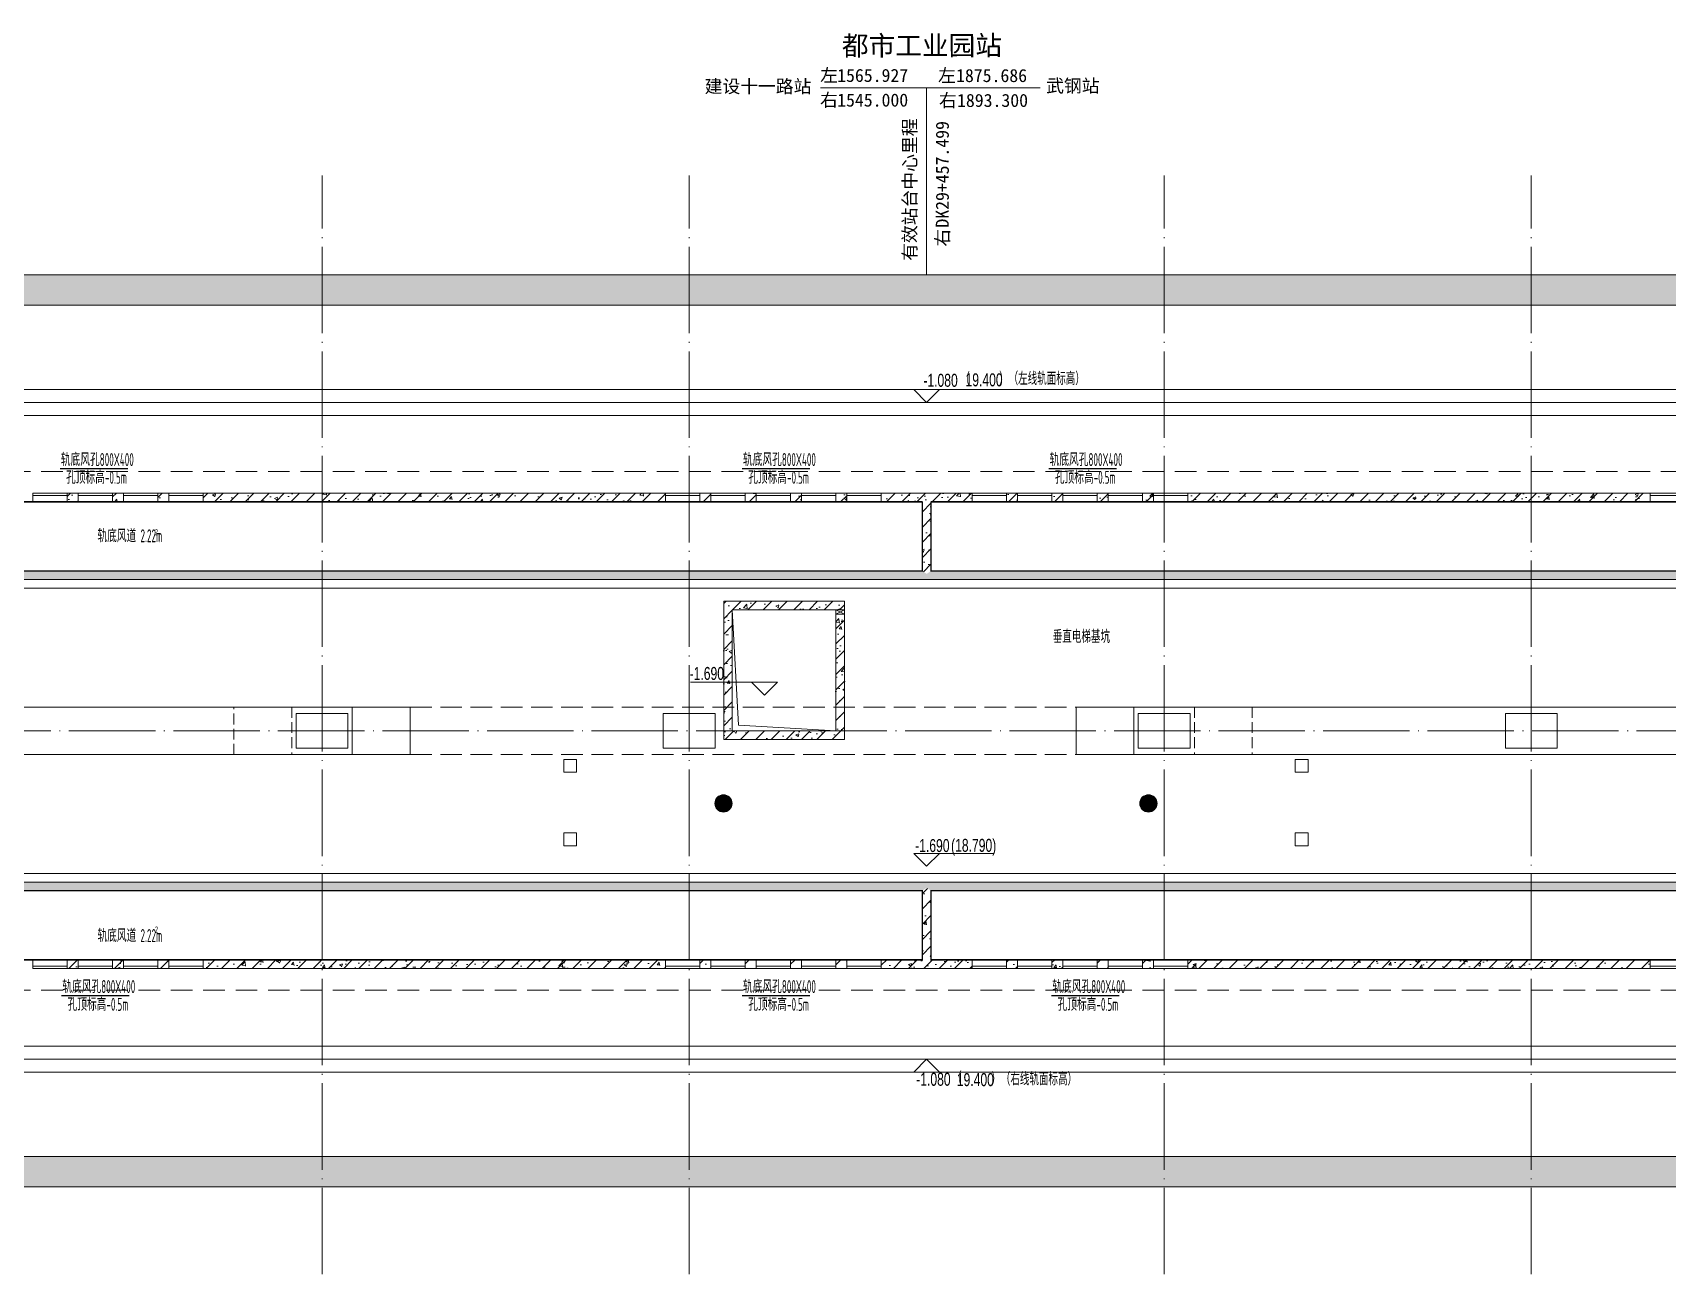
# Model space of a CAD drawing. Extents: x 4 to 13611208, y -605838 to 574722.
# Drawn here: x 13353197 to 13391047, y -145776 to -117041 of the extents above; entities that cross this region are included whole.
import ezdxf

# ---------------------------------------------------------------- set-up
doc = ezdxf.new("R2010")
doc.units = 0
doc.header["$LTSCALE"] = 1000
doc.header["$MEASUREMENT"] = 0
for name, pattern in [('_虚线L', [0.375, 0.25, -0.125]), ('DASH', [0.35, 0.25, -0.1]), ('DOTE', [2.42, 2, -0.2, 0.02, -0.2])]:
    doc.linetypes.add(name, pattern=pattern)
for name, color, linetype, lineweight in [('DIM_ELEV', 3, 'Continuous', 5), ('PUB_HATCH', 8, 'Continuous', 5), ('SDF-风管', 3, 'Continuous', 20), ('建筑底图', 8, 'Continuous', 13)]:
    doc.layers.add(name, color=color, linetype=linetype, lineweight=lineweight)
doc.layers.add('PUB_TEXT', color=8, linetype='Continuous')
doc.layers.add('SDF-标注', color=7, linetype='Continuous')
doc.styles.add('67', font='gbenor.shx', dxfattribs={"width": 0.7, "bigfont": 'hztxt.shx'})
doc.styles.add('C', font='HZTXT_E', dxfattribs={"width": 0.7, "bigfont": 'HZTXT'})
doc.styles.add('宋体', font='')
doc.styles.get('宋体').set_extended_font_data('SimSun')
pattern_1 = [(45, (-1624125.25, 421106.57), (-176.776695, 176.776695), []), (50, (-1624125.25, 421106.57), (717.26018, -62.75213), [75, -825]), (355, (-1624125.25, 421106.6), (-138.75133, 752.19213), [60, -660]), (100.4514, (-1624065.5, 421101.34), (578.50938, 689.43954), [63.7402, -701.1421]), (46.1842, (-1624125.25, 421306.6), (1067.24105, -165.519), [112.5, -1237.5]), (96.6356, (-1624036.3, 421292.8), (934.6627, 974.1179), [95.6103, -1051.713]), (351.1842, (-1624125.3, 421306.6), (934.66195, 974.1186), [90, -990]), (21, (-1624025.25, 421256.57), (596.90705, -402.6189), [75, -825]), (326, (-1624025.25, 421256.6), (243.31533, 725.15005), [60, -660]), (71.4514, (-1623975.5, 421223), (840.22263, 322.5305), [63.7402, -701.1421]), (37.5, (-1624125.25, 421106.57), (12.159855, 332.893854), [0, -652, 0, -670, 0, -662.5]), (7.5, (-1624125.25, 421106.57), (263.06954, 394.41171), [0, -382, 0, -637, 0, -252.5]), (327.5, (-1624348.25, 421106.57), (533.822436, -22.55487), [0, -250, 0, -780, 0, -1035]), (317.5, (-1624448.25, 421106.57), (583.18617, 100.10498), [0, -325, 0, -518, 0, -735])]

# ---------------------------------------------------------------- blocks, each defined once
blk = doc.blocks.new('_FZH')
blk.add_lwpolyline([(-0.5, -0.5), (0.5, -0.5), (0.5, 0.5), (-0.5, 0.5)], close=True)
blk = doc.blocks.new('_YZH')
blk.add_circle((0, 0), 0.5)
at = {"layer": 'PUB_HATCH', "const_width": 0.5}
blk.add_lwpolyline([(-0.25, 0, 1), (0.25, 0, 1)], format="xyb", close=True, dxfattribs=at)
blk = doc.blocks.new('$WINLIB2D$00000004')
at = {"color": 0}
for points in [[(-0.5, 0.5), (-0.5, -0.5)], [(-0.5, 0.5), (0.5, 0.5)], [(0.5, -0.5), (0.5, 0.5)], [(-0.5, 0.241), (0.5, 0.241)], [(-0.5, -0.5), (0.5, -0.5)]]:
    blk.add_lwpolyline(points, dxfattribs=at)
blk = doc.blocks.new('站台板下0322')
at = {"layer": '建筑底图'}
h = blk.add_hatch(dxfattribs=at)
h.set_pattern_fill('钢筋混凝土', color=256, scale=100, style=0, pattern_type=2)
h.set_pattern_definition(pattern_1)
h.paths.add_polyline_path([(-251400, -15300), (-252200, -15300), (-252200, -17050), (-252110, -18893.2), (-251310.9, -18855.4), (-251400, -17030.5)])
h.paths.add_polyline_path([(-252200, -5800), (-251400, -5800), (-251400, -4068.6), (-251323.8, -2433.2), (-252123, -2396), (-252200, -4050)])
h.paths.add_polyline_path([(-56500, 0), (-56500, -700), (-24751.1, -700), (-24751.1, 0)])
h.paths.add_polyline_path([(-56500, -20400), (-56500, -21100), (-24751.1, -21100), (-24751.1, -20400)])
h.paths.add_polyline_path([(85700, -21300), (85700, -20600), (65000, -20600), (65000, -20400), (-24751.1, -20400), (-24751.1, -21100), (64300, -21100), (64300, -21300)])
h.paths.add_polyline_path([(85700, -500), (85700, 200), (47900, 200), (47900, 0), (-24751.1, 0), (-24751.1, -700), (48600, -700), (48600, -500)])
h.paths.add_polyline_path([(-167000, 2200), (-167000, 1500), (-167000, 1500), (-167000, -50), (-99500, -50), (-99500, 650), (-166300, 650), (-166300, 2200)])
h = blk.add_hatch(dxfattribs=at)
h.set_pattern_fill('钢筋混凝土', color=256, scale=100, style=0, pattern_type=2)
h.set_pattern_definition(pattern_1)
h.paths.add_polyline_path([(-19900, -5250), (-19650, -5250), (-19650, -5050), (-19900, -5050)])
h = blk.add_hatch(dxfattribs=at)
h.set_pattern_fill('钢筋混凝土', color=256, scale=100, style=0, pattern_type=2)
h.set_pattern_definition(pattern_1)
h.paths.add_polyline_path([(-18850, -5250), (-18600, -5250), (-18600, -5050), (-18850, -5050)])
h = blk.add_hatch(dxfattribs=at)
h.set_pattern_fill('钢筋混凝土', color=256, scale=100, style=0, pattern_type=2)
h.set_pattern_definition(pattern_1)
h.paths.add_polyline_path([(-17800, -5250), (-17550, -5250), (-17550, -5050), (-17800, -5050)])
h = blk.add_hatch(dxfattribs=at)
h.set_pattern_fill('钢筋混凝土', color=256, scale=100, style=0, pattern_type=2)
h.set_pattern_definition(pattern_1)
h.paths.add_polyline_path([(-16750, -5250), (-6050, -5250), (-6050, -5050), (-16750, -5050)])
h = blk.add_hatch(dxfattribs=at)
h.set_pattern_fill('钢筋混凝土', color=256, scale=100, style=0, pattern_type=2)
h.set_pattern_definition(pattern_1)
h.paths.add_polyline_path([(-5250, -5250), (-5000, -5250), (-5000, -5050), (-5250, -5050)])
h = blk.add_hatch(dxfattribs=at)
h.set_pattern_fill('钢筋混凝土', color=256, scale=100, style=0, pattern_type=2)
h.set_pattern_definition(pattern_1)
h.paths.add_polyline_path([(-4200, -5250), (-3950, -5250), (-3950, -5050), (-4200, -5050)])
h = blk.add_hatch(dxfattribs=at)
h.set_pattern_fill('钢筋混凝土', color=256, scale=100, style=0, pattern_type=2)
h.set_pattern_definition(pattern_1)
h.paths.add_polyline_path([(-3150, -5250), (-2900, -5250), (-2900, -5050), (-3150, -5050)])
h = blk.add_hatch(dxfattribs=at)
h.set_pattern_fill('钢筋混凝土', color=256, scale=100, style=0, pattern_type=2)
h.set_pattern_definition(pattern_1)
h.paths.add_polyline_path([(-2100, -5250), (-1850, -5250), (-1850, -5050), (-2100, -5050)])
h = blk.add_hatch(dxfattribs=at)
h.set_pattern_fill('钢筋混凝土', color=256, scale=100, style=0, pattern_type=2)
h.set_pattern_definition(pattern_1)
h.paths.add_polyline_path([(0, -5050), (-1050, -5050), (-1050, -5250), (-100, -5250), (0, -5183.3)])
h = blk.add_hatch(dxfattribs=at)
h.set_pattern_fill('钢筋混凝土', color=256, scale=100, style=0, pattern_type=2)
h.set_pattern_definition(pattern_1)
h.paths.add_polyline_path([(0, -6916.7), (100, -6850), (100, -5250), (0, -5183.3), (-100, -5250), (-100, -6850)])
h = blk.add_hatch(dxfattribs=at)
h.set_pattern_fill('钢筋混凝土', color=256, scale=100, style=0, pattern_type=2)
h.set_pattern_definition(pattern_1)
h.paths.add_polyline_path([(100, -5250), (1050, -5250), (1050, -5050), (0, -5050), (0, -5183.3)])
h = blk.add_hatch(dxfattribs=at)
h.set_pattern_fill('钢筋混凝土', color=256, scale=100, style=0, pattern_type=2)
h.set_pattern_definition(pattern_1)
h.paths.add_polyline_path([(1850, -5250), (2100, -5250), (2100, -5050), (1850, -5050)])
h = blk.add_hatch(dxfattribs=at)
h.set_pattern_fill('钢筋混凝土', color=256, scale=100, style=0, pattern_type=2)
h.set_pattern_definition(pattern_1)
h.paths.add_polyline_path([(2900, -5250), (3150, -5250), (3150, -5050), (2900, -5050)])
h = blk.add_hatch(dxfattribs=at)
h.set_pattern_fill('钢筋混凝土', color=256, scale=100, style=0, pattern_type=2)
h.set_pattern_definition(pattern_1)
h.paths.add_polyline_path([(3950, -5250), (4200, -5250), (4200, -5050), (3950, -5050)])
h = blk.add_hatch(dxfattribs=at)
h.set_pattern_fill('钢筋混凝土', color=256, scale=100, style=0, pattern_type=2)
h.set_pattern_definition(pattern_1)
h.paths.add_polyline_path([(5000, -5250), (5250, -5250), (5250, -5050), (5000, -5050)])
h = blk.add_hatch(dxfattribs=at)
h.set_pattern_fill('钢筋混凝土', color=256, scale=100, style=0, pattern_type=2)
h.set_pattern_definition(pattern_1)
h.paths.add_polyline_path([(6050, -5250), (16750, -5250), (16750, -5050), (6050, -5050)])
h = blk.add_hatch(dxfattribs=at)
h.set_pattern_fill('钢筋混凝土', color=256, scale=100, style=0, pattern_type=2)
h.set_pattern_definition(pattern_1)
h.paths.add_polyline_path([(0, -6916.7), (-100, -6850), (-28891, -6850), (-28973.9, -7050), (0, -7050)])
h = blk.add_hatch(dxfattribs=at)
h.set_pattern_fill('钢筋混凝土', color=256, scale=100, style=0, pattern_type=2)
h.set_pattern_definition(pattern_1)
h.paths.add_polyline_path([(29095.9, -7050), (29013.1, -6850), (100, -6850), (0, -6916.7), (0, -7050)])
h = blk.add_hatch(dxfattribs=at)
h.set_pattern_fill('钢筋混凝土', color=256, scale=100, style=0, pattern_type=2)
h.set_pattern_definition(pattern_1)
h.paths.add_polyline_path([(-4700, -10750), (-4500, -10550), (-4500, -7750), (-4700, -7550)])
h = blk.add_hatch(dxfattribs=at)
h.set_pattern_fill('钢筋混凝土', color=256, scale=100, style=0, pattern_type=2)
h.set_pattern_definition(pattern_1)
h.paths.add_polyline_path([(-2100, -7750), (-1900, -7550), (-4700, -7550), (-4500, -7750)])
h = blk.add_hatch(dxfattribs=at)
h.set_pattern_fill('钢筋混凝土', color=256, scale=100, style=0, pattern_type=2)
h.set_pattern_definition(pattern_1)
h.paths.add_polyline_path([(-1900, -7750), (-1900, -7550), (-2100, -7750)])
h = blk.add_hatch(dxfattribs=at)
h.set_pattern_fill('钢筋混凝土', color=256, scale=100, style=0, pattern_type=2)
h.set_pattern_definition(pattern_1)
h.paths.add_polyline_path([(-2100, -10550), (-1900, -10750), (-1900, -7850), (-2100, -7850)])
h = blk.add_hatch(dxfattribs=at)
h.set_pattern_fill('钢筋混凝土', color=256, scale=100, style=0, pattern_type=2)
h.set_pattern_definition(pattern_1)
h.paths.add_polyline_path([(-4500, -10550), (-4700, -10750), (-1900, -10750), (-2100, -10550)])
h = blk.add_hatch(dxfattribs=at)
h.set_pattern_fill('钢筋混凝土', color=256, scale=100, style=0, pattern_type=2)
h.set_pattern_definition(pattern_1)
h.paths.add_polyline_path([(0, -14183.3), (0, -14050), (-28973.9, -14050), (-28891, -14250), (-100, -14250)])
h = blk.add_hatch(dxfattribs=at)
h.set_pattern_fill('钢筋混凝土', color=256, scale=100, style=0, pattern_type=2)
h.set_pattern_definition(pattern_1)
h.paths.add_polyline_path([(0, -15916.7), (100, -15850), (100, -14250), (0, -14183.3), (-100, -14250), (-100, -15850)])
h = blk.add_hatch(dxfattribs=at)
h.set_pattern_fill('钢筋混凝土', color=256, scale=100, style=0, pattern_type=2)
h.set_pattern_definition(pattern_1)
h.paths.add_polyline_path([(78400, -14250), (78200, -14050), (0, -14050), (0, -14183.3), (100, -14250)])
h = blk.add_hatch(dxfattribs=at)
h.set_pattern_fill('钢筋混凝土', color=256, scale=100, style=0, pattern_type=2)
h.set_pattern_definition(pattern_1)
h.paths.add_polyline_path([(-19650, -15850), (-19900, -15850), (-19900, -16050), (-19650, -16050)])
h = blk.add_hatch(dxfattribs=at)
h.set_pattern_fill('钢筋混凝土', color=256, scale=100, style=0, pattern_type=2)
h.set_pattern_definition(pattern_1)
h.paths.add_polyline_path([(-18600, -15850), (-18850, -15850), (-18850, -16050), (-18600, -16050)])
h = blk.add_hatch(dxfattribs=at)
h.set_pattern_fill('钢筋混凝土', color=256, scale=100, style=0, pattern_type=2)
h.set_pattern_definition(pattern_1)
h.paths.add_polyline_path([(-17550, -15850), (-17800, -15850), (-17800, -16050), (-17550, -16050)])
h = blk.add_hatch(dxfattribs=at)
h.set_pattern_fill('钢筋混凝土', color=256, scale=100, style=0, pattern_type=2)
h.set_pattern_definition(pattern_1)
h.paths.add_polyline_path([(-6050, -15850), (-16750, -15850), (-16750, -16050), (-6050, -16050)])
h = blk.add_hatch(dxfattribs=at)
h.set_pattern_fill('钢筋混凝土', color=256, scale=100, style=0, pattern_type=2)
h.set_pattern_definition(pattern_1)
h.paths.add_polyline_path([(-5000, -15850), (-5250, -15850), (-5250, -16050), (-5000, -16050)])
h = blk.add_hatch(dxfattribs=at)
h.set_pattern_fill('钢筋混凝土', color=256, scale=100, style=0, pattern_type=2)
h.set_pattern_definition(pattern_1)
h.paths.add_polyline_path([(-3950, -15850), (-4200, -15850), (-4200, -16050), (-3950, -16050)])
h = blk.add_hatch(dxfattribs=at)
h.set_pattern_fill('钢筋混凝土', color=256, scale=100, style=0, pattern_type=2)
h.set_pattern_definition(pattern_1)
h.paths.add_polyline_path([(-2900, -15850), (-3150, -15850), (-3150, -16050), (-2900, -16050)])
h = blk.add_hatch(dxfattribs=at)
h.set_pattern_fill('钢筋混凝土', color=256, scale=100, style=0, pattern_type=2)
h.set_pattern_definition(pattern_1)
h.paths.add_polyline_path([(-1850, -15850), (-2100, -15850), (-2100, -16050), (-1850, -16050)])
h = blk.add_hatch(dxfattribs=at)
h.set_pattern_fill('钢筋混凝土', color=256, scale=100, style=0, pattern_type=2)
h.set_pattern_definition(pattern_1)
h.paths.add_polyline_path([(-100, -15850), (-1050, -15850), (-1050, -16050), (0, -16050), (0, -15916.7)])
h = blk.add_hatch(dxfattribs=at)
h.set_pattern_fill('钢筋混凝土', color=256, scale=100, style=0, pattern_type=2)
h.set_pattern_definition(pattern_1)
h.paths.add_polyline_path([(0, -16050), (1050, -16050), (1050, -15850), (100, -15850), (0, -15916.7)])
h = blk.add_hatch(dxfattribs=at)
h.set_pattern_fill('钢筋混凝土', color=256, scale=100, style=0, pattern_type=2)
h.set_pattern_definition(pattern_1)
h.paths.add_polyline_path([(2100, -15850), (1850, -15850), (1850, -16050), (2100, -16050)])
h = blk.add_hatch(dxfattribs=at)
h.set_pattern_fill('钢筋混凝土', color=256, scale=100, style=0, pattern_type=2)
h.set_pattern_definition(pattern_1)
h.paths.add_polyline_path([(3150, -15850), (2900, -15850), (2900, -16050), (3150, -16050)])
h = blk.add_hatch(dxfattribs=at)
h.set_pattern_fill('钢筋混凝土', color=256, scale=100, style=0, pattern_type=2)
h.set_pattern_definition(pattern_1)
h.paths.add_polyline_path([(4200, -15850), (3950, -15850), (3950, -16050), (4200, -16050)])
h = blk.add_hatch(dxfattribs=at)
h.set_pattern_fill('钢筋混凝土', color=256, scale=100, style=0, pattern_type=2)
h.set_pattern_definition(pattern_1)
h.paths.add_polyline_path([(5250, -15850), (5000, -15850), (5000, -16050), (5250, -16050)])
h = blk.add_hatch(dxfattribs=at)
h.set_pattern_fill('钢筋混凝土', color=256, scale=100, style=0, pattern_type=2)
h.set_pattern_definition(pattern_1)
h.paths.add_polyline_path([(16750, -15850), (6050, -15850), (6050, -16050), (16750, -16050)])
at = {"layer": 'DIM_ELEV', "color": 8}
for p, q in [((0, -2950), (-300, -2650)), ((-300, -2650), (3447, -2650)), ((0, -2950), (300, -2650)), ((-3457.1, -9423.2), (-5469.2, -9423.2)), ((-3757.1, -9723.2), (-4057.1, -9423.2)), ((-3757.1, -9723.2), (-3457.1, -9423.2)), ((0, -13685.8), (-300, -13385.8)), ((-300, -13385.8), (1553.9, -13385.8)), ((0, -13685.8), (300, -13385.8)), ((0, -18150), (-300, -18450)), ((0, -18150), (300, -18450)), ((-300, -18450), (3272.5, -18450))]:
    blk.add_line(p, q, dxfattribs=at)
at = {"layer": '建筑底图', "ltscale": 2}
blk.add_line((2626.5, 4328.5), (-2455.1, 4328.5), dxfattribs=at)
at = {"layer": '建筑底图'}
for p, q in [((0, 4328.5), (0, 0)), ((-62300, 0), (47900, 0)), ((-63000, -700), (48600, -700)), ((-19650, -5050), (-19900, -5050)), ((-19900, -5050), (-19900, -5250)), ((-19900, -5250), (-19650, -5250)), ((-19650, -5250), (-19650, -5050)), ((-18600, -5050), (-18850, -5050)), ((-18850, -5050), (-18850, -5250)), ((-18850, -5250), (-18600, -5250)), ((-18600, -5250), (-18600, -5050)), ((-17550, -5050), (-17800, -5050)), ((-17800, -5050), (-17800, -5250)), ((-17800, -5250), (-17550, -5250)), ((-17550, -5250), (-17550, -5050)), ((-6050, -5050), (-16750, -5050)), ((-16750, -5050), (-16750, -5250)), ((-16750, -5250), (-6050, -5250)), ((-6050, -5250), (-6050, -5050)), ((-5000, -5050), (-5250, -5050)), ((-5250, -5050), (-5250, -5250)), ((-5250, -5250), (-5000, -5250)), ((-5000, -5250), (-5000, -5050)), ((-3950, -5050), (-4200, -5050)), ((-4200, -5050), (-4200, -5250)), ((-4200, -5250), (-3950, -5250)), ((-3950, -5250), (-3950, -5050)), ((-2900, -5050), (-3150, -5050)), ((-3150, -5050), (-3150, -5250)), ((-3150, -5250), (-2900, -5250)), ((-2900, -5250), (-2900, -5050)), ((-1850, -5050), (-2100, -5050)), ((-2100, -5050), (-2100, -5250)), ((-2100, -5250), (-1850, -5250)), ((-1850, -5250), (-1850, -5050)), ((0, -5050), (-1050, -5050)), ((-1050, -5050), (-1050, -5250)), ((-1050, -5250), (-100, -5250)), ((-100, -6850), (-100, -5250)), ((1050, -5050), (0, -5050)), ((100, -5250), (1050, -5250)), ((100, -6850), (100, -5250)), ((1050, -5250), (1050, -5050)), ((2100, -5050), (1850, -5050)), ((1850, -5050), (1850, -5250)), ((1850, -5250), (2100, -5250)), ((2100, -5250), (2100, -5050)), ((3150, -5050), (2900, -5050)), ((2900, -5050), (2900, -5250)), ((2900, -5250), (3150, -5250)), ((3150, -5250), (3150, -5050)), ((4200, -5050), (3950, -5050)), ((3950, -5050), (3950, -5250)), ((3950, -5250), (4200, -5250)), ((4200, -5250), (4200, -5050)), ((5250, -5050), (5000, -5050)), ((5000, -5050), (5000, -5250)), ((5000, -5250), (5250, -5250)), ((5250, -5250), (5250, -5050)), ((16750, -5050), (6050, -5050)), ((6050, -5050), (6050, -5250)), ((6050, -5250), (16750, -5250)), ((16750, -5250), (16750, -5050)), ((0, -7050), (-28973.9, -7050)), ((-100, -6850), (-28891, -6850)), ((29095.9, -7050), (0, -7050)), ((29013.1, -6850), (100, -6850)), ((-4700, -10750), (-4700, -7550)), ((-1900, -7550), (-4700, -7550)), ((-1900, -7750), (-1900, -7550)), ((-4500, -10550), (-4500, -7750)), ((-2100, -7750), (-4500, -7750)), ((-2100, -7750), (-2100, -7750)), ((-2100, -7750), (-1900, -7750)), ((-2100, -10550), (-2100, -7850)), ((-2100, -7850), (-1900, -7850)), ((-1900, -10750), (-1900, -7850)), ((-65000, -10000), (-11960, -10000)), ((-13300, -10000), (-13300, -11100)), ((-11960, -11100), (-11960, -10000)), ((3460, -10000), (65000, -10000)), ((3460, -10000), (3460, -11100)), ((4800, -10000), (4800, -11100)), ((-4500, -10550), (-2100, -10550)), ((-4700, -10750), (-1900, -10750)), ((-65000, -11100), (-11960, -11100)), ((3460, -11100), (65000, -11100)), ((0, -14050), (-28973.9, -14050)), ((-100, -14250), (-28891, -14250)), ((-100, -15850), (-100, -14250)), ((78200, -14050), (0, -14050)), ((100, -15850), (100, -14250)), ((78400, -14250), (100, -14250)), ((-19650, -15850), (-19900, -15850)), ((-19900, -15850), (-19900, -16050)), ((-19650, -16050), (-19650, -15850)), ((-18600, -15850), (-18850, -15850)), ((-18850, -15850), (-18850, -16050)), ((-18600, -16050), (-18600, -15850)), ((-17550, -15850), (-17800, -15850)), ((-17800, -15850), (-17800, -16050)), ((-17550, -16050), (-17550, -15850)), ((-6050, -15850), (-16750, -15850)), ((-16750, -15850), (-16750, -16050)), ((-6050, -16050), (-6050, -15850)), ((-5000, -15850), (-5250, -15850)), ((-5250, -15850), (-5250, -16050)), ((-5000, -16050), (-5000, -15850)), ((-3950, -15850), (-4200, -15850)), ((-4200, -15850), (-4200, -16050)), ((-3950, -16050), (-3950, -15850)), ((-2900, -15850), (-3150, -15850)), ((-3150, -15850), (-3150, -16050)), ((-2900, -16050), (-2900, -15850)), ((-1850, -15850), (-2100, -15850)), ((-2100, -15850), (-2100, -16050)), ((-1850, -16050), (-1850, -15850)), ((-100, -15850), (-1050, -15850)), ((-1050, -15850), (-1050, -16050)), ((1050, -15850), (100, -15850)), ((1050, -16050), (1050, -15850)), ((2100, -15850), (1850, -15850)), ((1850, -15850), (1850, -16050)), ((2100, -16050), (2100, -15850)), ((3150, -15850), (2900, -15850)), ((2900, -15850), (2900, -16050)), ((3150, -16050), (3150, -15850)), ((4200, -15850), (3950, -15850)), ((3950, -15850), (3950, -16050)), ((4200, -16050), (4200, -15850)), ((5250, -15850), (5000, -15850)), ((5000, -15850), (5000, -16050)), ((5250, -16050), (5250, -15850)), ((16750, -15850), (6050, -15850)), ((6050, -15850), (6050, -16050)), ((16750, -16050), (16750, -15850)), ((-19900, -16050), (-19650, -16050)), ((-18850, -16050), (-18600, -16050)), ((-17800, -16050), (-17550, -16050)), ((-16750, -16050), (-6050, -16050)), ((-5250, -16050), (-5000, -16050)), ((-4200, -16050), (-3950, -16050)), ((-3150, -16050), (-2900, -16050)), ((-2100, -16050), (-1850, -16050)), ((-1050, -16050), (0, -16050)), ((0, -16050), (1050, -16050)), ((1850, -16050), (2100, -16050)), ((2900, -16050), (3150, -16050)), ((3950, -16050), (4200, -16050)), ((5000, -16050), (5250, -16050)), ((6050, -16050), (16750, -16050)), ((-63000, -20400), (65000, -20400)), ((-62300, -21100), (64300, -21100))]:
    blk.add_line(p, q, dxfattribs=at)
at = {"layer": '建筑底图', "linetype": 'DOTE'}
for p, q in [((-14000, -23127.7), (-14000, 2300)), ((-5500, -23127.7), (-5500, 2300)), ((5500, -23127.7), (5500, 2300)), ((14000, -23127.7), (14000, 2300)), ((-254600, -20400), (102362.6, -20400))]:
    blk.add_line(p, q, dxfattribs=at)
at = {"layer": '建筑底图', "color": 8, "linetype": 'DOTE'}
for p, q in [((-254600, -700), (102362.6, -700)), ((-254600, -10550), (102362.6, -10550))]:
    blk.add_line(p, q, dxfattribs=at)
at = {"layer": '建筑底图', "ltscale": 0.5}
for p, q in [((-75699.9, -2650), (60377.1, -2650)), ((-75699.9, -3250), (60377.1, -3250))]:
    blk.add_line(p, q, dxfattribs=at)
at = {"layer": '建筑底图', "linetype": '_虚线L', "ltscale": 2}
for p, q in [((-70000, -4550), (70000, -4550)), ((70000, -16550), (-70000, -16550))]:
    blk.add_line(p, q, dxfattribs=at)
at = {"layer": '建筑底图', "ltscale": 700}
for p, q in [((77999.8, -7250), (-29056.7, -7250)), ((78000, -13850), (-29056.7, -13850))]:
    blk.add_line(p, q, dxfattribs=at)
at = {"layer": '建筑底图', "linetype": 'DASH'}
for p, q in [((-16040, -11100), (-16040, -10000)), ((-14700, -10000), (-14700, -11100)), ((6200, -10000), (6200, -11100)), ((7540, -10000), (7540, -11100))]:
    blk.add_line(p, q, dxfattribs=at)
at = {"layer": '建筑底图', "linetype": 'DASH', "ltscale": 2}
for p, q in [((-11960, -10000), (3460, -10000)), ((-11960, -11100), (3460, -11100))]:
    blk.add_line(p, q, dxfattribs=at)
at = {"layer": '建筑底图', "color": 8, "ltscale": 0.5}
for p, q in [((-75700, -17850), (94606.7, -17850)), ((-75700, -18450), (94606.7, -18450))]:
    blk.add_line(p, q, dxfattribs=at)
at = {"layer": '建筑底图', "color": 8, "ltscale": 0.1}
for points in [[(-137207.3, -2939.8), (-136207.3, -2942), (-135207.3, -2943.8), (-134207.3, -2945.4), (-133207.3, -2946.6), (-132207.3, -2947.6), (-131207.3, -2948.4), (-130207.3, -2949), (-129207.3, -2949.4), (-128207.3, -2949.7), (-127207.3, -2949.9), (-126207.3, -2950), (-125207.3, -2950), (-124207.3, -2950), (60376.9, -2950)], [(-136853.9, -18162.7), (-135853.9, -18160.2), (-134853.9, -18158), (-133853.9, -18156.2), (-132853.9, -18154.6), (-131853.9, -18153.4), (-130853.9, -18152.4), (-129853.9, -18151.6), (-128853.9, -18151), (-127853.9, -18150.6), (-126853.9, -18150.3), (-125853.9, -18150.1), (-124853.9, -18150), (-123853.9, -18150), (-122853.9, -18150), (94606.6, -18150)]]:
    blk.add_lwpolyline(points, dxfattribs=at)
at = {"layer": '建筑底图', "ltscale": 0.7}
for points in [[(-2100, -10550), (-4500, -10550), (-4500, -7750), (-2100, -7750)], [(-2100, -10550), (-4354.1, -10420.2), (-4500, -7750), (-4500, -10550)]]:
    blk.add_lwpolyline(points, close=True, dxfattribs=at)
at = {"layer": '建筑底图'}
blk.add_lwpolyline([(-2100, -7850), (-1900, -7850), (-1900, -7750), (-2100, -7750)], close=True, dxfattribs=at)
for points in [[(-2100, -7850), (-1900, -7750)], [(-2100, -7750), (-1900, -7850)]]:
    blk.add_lwpolyline(points, dxfattribs=at)
at = {"layer": '建筑底图', "yscale": 200}
for p, xscale, zscale in [((-20300, -5150), 800, 800), ((-19250, -5150), 800, 800), ((-18200, -5150), 800, 800), ((-17150, -5150), 800, 800), ((-5650, -5150), 800, 800), ((-4600, -5150), 800, 800), ((-3550, -5150), 800, 800), ((-2500, -5150), 800, 800), ((-1450, -5150), 800, 800), ((1450, -5150), -800, -800), ((2500, -5150), -800, -800), ((3550, -5150), -800, -800), ((4600, -5150), -800, -800), ((5650, -5150), -800, -800), ((17150, -5150), -800, -800)]:
    blk.add_blockref('$WINLIB2D$00000004', p, dxfattribs=dict(at, xscale=xscale, zscale=zscale))
at = {"layer": '建筑底图'}
for name, p, xscale, yscale, zscale, rotation in [('_FZH', (-14000, -10550), 800, 1200, 1200, 270), ('_FZH', (-5500, -10550), 800, 1200, 1200, 270), ('_FZH', (5500, -10550), 800, 1200, 1200, 270), ('_FZH', (14000, -10550), 800, 1200, 1200, 270), ('$WINLIB2D$00000004', (-20300, -15950), -799.9999999999999, 200, -799.9999999999999, 180.0000006711581), ('$WINLIB2D$00000004', (-19250, -15950), -799.9999999999999, 200, -799.9999999999999, 180.0000006711581), ('$WINLIB2D$00000004', (-18200, -15950), -799.9999999999999, 200, -799.9999999999999, 180.0000006711581), ('$WINLIB2D$00000004', (-17150, -15950), -799.9999999999999, 200, -799.9999999999999, 180.0000006711581), ('$WINLIB2D$00000004', (-5650, -15950), -799.9999999999999, 200, -799.9999999999999, 180.0000006711581), ('$WINLIB2D$00000004', (-4600, -15950), -799.9999999999999, 200, -799.9999999999999, 180.0000006711581), ('$WINLIB2D$00000004', (-3550, -15950), -799.9999999999999, 200, -799.9999999999999, 180.0000006711581), ('$WINLIB2D$00000004', (-2500, -15950), -799.9999999999999, 200, -799.9999999999999, 180.0000006711581), ('$WINLIB2D$00000004', (-1450, -15950), -799.9999999999999, 200, -799.9999999999999, 180.0000006711581), ('$WINLIB2D$00000004', (1450, -15950), 799.9999999999999, 200, 799.9999999999999, 180.0000006711581), ('$WINLIB2D$00000004', (2500, -15950), 799.9999999999999, 200, 799.9999999999999, 180.0000006711581), ('$WINLIB2D$00000004', (3550, -15950), 799.9999999999999, 200, 799.9999999999999, 180.0000006711581), ('$WINLIB2D$00000004', (4600, -15950), 799.9999999999999, 200, 799.9999999999999, 180.0000006711581), ('$WINLIB2D$00000004', (5650, -15950), 799.9999999999999, 200, 799.9999999999999, 180.0000006711581), ('$WINLIB2D$00000004', (17150, -15950), 799.9999999999999, 200, 799.9999999999999, 180.0000006711581)]:
    blk.add_blockref(name, p, dxfattribs=dict(at, xscale=xscale, yscale=yscale, zscale=zscale, rotation=rotation))
at = {"layer": '建筑底图', "ltscale": 0.2, "xscale": 300, "yscale": 300, "zscale": 300}
for p, rotation in [((-8255, -11360), 180), ((8685, -11360), 270), ((-8255, -13060), 90)]:
    blk.add_blockref('_FZH', p, dxfattribs=dict(at, rotation=rotation))
at = {"layer": '建筑底图', "ltscale": 0.2}
for name, p, xscale, yscale, zscale in [('_YZH', (-4705, -12230.2), 400, 400, 400), ('_YZH', (5135, -12230), 400, 400, 400), ('_FZH', (8685, -13060), 300, 300, 300)]:
    blk.add_blockref(name, p, dxfattribs=dict(at, xscale=xscale, yscale=yscale, zscale=zscale))
at = {"layer": 'PUB_TEXT', "color": 8, "style": 'C', "width": 0.7}
for s, p in [('（', (779.2, -2559.2)), ('）（左线轨面标高）', (1677.9, -2546.2)), ('-1.080', (-76.4, -2587)), ('19.400', (900.5, -2576.7)), ('垂直电梯基坑', (2922, -8517.7)), ('-1.690', (-5488.4, -9371.7)), ('-1.690', (-266.5, -13354.8)), ('(18.790)', (565.5, -13350.1)), ('-1.080', (-241.9, -18764)), ('19.400', (698.4, -18772.7)), ('（', (591.6, -18741.7)), ('）（右线轨面标高）', (1497.3, -18756.7))]:
    blk.add_text(s, height=300, dxfattribs=at).set_placement(p)
at = {"layer": '建筑底图', "style": '宋体'}
for s, height, rotation, p in [('都市工业园站', 453.16, 0.14323, (-1963.1, 5079)), ('有效站台中心里程', 302.11, 90, (-242, 326.7)), ('DK29+457.499', 302.11, 90, (513.2, 1096.7)), ('右', 302.1, 90, (513.2, 657.8))]:
    blk.add_text(s, height=height, rotation=rotation, dxfattribs=at).set_placement(p)
for s, height, p in [('建设十一路站', 302.11, (-5140.5, 4215.9)), ('左', 302.1, (-2467.4, 4471.4)), ('1565.927', 302.11, (-2072.1, 4468.9)), ('左', 302.1, (262.6, 4468)), ('1875.686', 302.11, (680.8, 4465.5)), ('武钢站', 302.11, (2767.3, 4227.7)), ('右', 302.1, (-2467.4, 3900.5)), ('1545.000', 302.11, (-2072.1, 3898)), ('右', 302.1, (285.1, 3892.4)), ('1893.300', 302.11, (703.3, 3890))]:
    blk.add_text(s, height=height, dxfattribs=at).set_placement(p)

msp = doc.modelspace()

# ---------------------------------------------------------------- linework, layer by layer
at = {"layer": 'SDF-标注'}
for p, q in [((13353832, -127130.1), (13355397.7, -127130.1)), ((13369626.4, -127130.1), (13371192.2, -127130.1)), ((13376726.4, -127130.1), (13378292.2, -127130.1)), ((13353866.2, -139327.1), (13355432, -139327.1)), ((13369626.4, -139327.1), (13371192.2, -139327.1)), ((13376789.7, -139327.1), (13378355.5, -139327.1))]:
    msp.add_line(p, q, dxfattribs=at)
at = {"layer": 'SDF-风管'}
msp.add_line((13372847.4, -127898.2), (13372047.4, -127898.2), dxfattribs=at)
at = {"layer": 'SDF-风管', "const_width": 35}
for points in [[(13283833.2, -128581.5), (13291897.4, -128398.2), (13304438.8, -128398.2), (13304938.8, -127898.2), (13373797.4, -127898.2)], [(13373797.4, -127898.2), (13373797.4, -129498.2), (13345006.3, -129498.2), (13344706.3, -129198.2), (13334423.5, -129198.2), (13334123.5, -129498.2), (13305601.5, -129498.2), (13305101.5, -129998.2), (13291897.4, -129998.2)], [(13373997.4, -127898.2), (13373997.4, -129498.2), (13402910.4, -129498.2), (13403210.4, -129198.2), (13413493.3, -129198.2), (13413793.3, -129498.2), (13442193.2, -129498.2)], [(13442855.9, -127898.2), (13373997.4, -127898.2)], [(13373997.4, -136898.2), (13373997.4, -138498.2), (13454297.4, -138498.2), (13454297.4, -135448.2), (13452297.4, -135448.2), (13452297.4, -136898.2), (13373997.4, -136898.2)], [(13373797.4, -136898.2), (13373797.4, -138498.2), (13304480.2, -138498.2), (13304130.2, -138148.2), (13286730.2, -138148.2), (13285530.2, -136948.2), (13271297.4, -136948.2), (13271297.4, -135648.2), (13286210.1, -135648.2), (13287460.1, -136898.2), (13334123.5, -136898.2), (13334423.5, -137198.2), (13344706.3, -137198.2), (13345006.3, -136898.2), (13373797.4, -136898.2)]]:
    msp.add_lwpolyline(points, dxfattribs=at)
at = {"layer": 'SDF-风管'}
for points in [[(13353997.4, -127898.2), (13353997.4, -127698.2), (13353197.4, -127698.2), (13353197.4, -127898.2)], [(13355047.4, -127898.2), (13355047.4, -127698.2), (13354247.4, -127698.2), (13354247.4, -127898.2)], [(13356097.4, -127898.2), (13356097.4, -127698.2), (13355297.4, -127698.2), (13355297.4, -127898.2)], [(13357147.4, -127898.2), (13357147.4, -127698.2), (13356347.4, -127698.2), (13356347.4, -127898.2)], [(13368647.4, -127898.2), (13368647.4, -127698.2), (13367847.4, -127698.2), (13367847.4, -127898.2)], [(13369697.4, -127898.2), (13369697.4, -127698.2), (13368897.4, -127698.2), (13368897.4, -127898.2)], [(13370747.4, -127898.2), (13370747.4, -127698.2), (13369947.4, -127698.2), (13369947.4, -127898.2)], [(13371797.4, -127898.2), (13371797.4, -127698.2), (13370997.4, -127698.2), (13370997.4, -127898.2)], [(13372847.4, -127898.2), (13372847.4, -127698.2), (13372047.4, -127698.2), (13372047.4, -127898.2)], [(13375747.4, -127898.2), (13375747.4, -127698.2), (13374947.4, -127698.2), (13374947.4, -127898.2)], [(13376797.4, -127898.2), (13376797.4, -127698.2), (13375997.4, -127698.2), (13375997.4, -127898.2)], [(13377847.4, -127898.2), (13377847.4, -127698.2), (13377047.4, -127698.2), (13377047.4, -127898.2)], [(13378897.4, -127898.2), (13378897.4, -127698.2), (13378097.4, -127698.2), (13378097.4, -127898.2)], [(13379947.4, -127898.2), (13379947.4, -127698.2), (13379147.4, -127698.2), (13379147.4, -127898.2)], [(13391447.4, -127898.2), (13391447.4, -127698.2), (13390647.4, -127698.2), (13390647.4, -127898.2)], [(13353197.4, -138498.2), (13353197.4, -138698.2), (13353997.4, -138698.2), (13353997.4, -138498.2)], [(13354247.4, -138498.2), (13354247.4, -138698.2), (13355047.4, -138698.2), (13355047.4, -138498.2)], [(13355297.4, -138498.2), (13355297.4, -138698.2), (13356097.4, -138698.2), (13356097.4, -138498.2)], [(13356347.4, -138498.2), (13356347.4, -138698.2), (13357147.4, -138698.2), (13357147.4, -138498.2)], [(13367847.4, -138498.2), (13367847.4, -138698.2), (13368647.4, -138698.2), (13368647.4, -138498.2)], [(13368897.4, -138498.2), (13368897.4, -138698.2), (13369697.4, -138698.2), (13369697.4, -138498.2)], [(13369947.4, -138498.2), (13369947.4, -138698.2), (13370747.4, -138698.2), (13370747.4, -138498.2)], [(13370997.4, -138498.2), (13370997.4, -138698.2), (13371797.4, -138698.2), (13371797.4, -138498.2)], [(13372047.4, -138498.2), (13372047.4, -138698.2), (13372847.4, -138698.2), (13372847.4, -138498.2)], [(13374947.4, -138498.2), (13374947.4, -138698.2), (13375747.4, -138698.2), (13375747.4, -138498.2)], [(13375997.4, -138498.2), (13375997.4, -138698.2), (13376797.4, -138698.2), (13376797.4, -138498.2)], [(13377047.4, -138498.2), (13377047.4, -138698.2), (13377847.4, -138698.2), (13377847.4, -138498.2)], [(13378097.4, -138498.2), (13378097.4, -138698.2), (13378897.4, -138698.2), (13378897.4, -138498.2)], [(13379147.4, -138498.2), (13379147.4, -138698.2), (13379947.4, -138698.2), (13379947.4, -138498.2)], [(13390647.4, -138498.2), (13390647.4, -138698.2), (13391447.4, -138698.2), (13391447.4, -138498.2)]]:
    msp.add_lwpolyline(points, dxfattribs=at)

# ---------------------------------------------------------------- block references
at = {"layer": '建筑底图', "color": 5, "lineweight": -2}
msp.add_blockref('站台板下0322', (13373897.4, -122648.2), dxfattribs=at)

# ---------------------------------------------------------------- texts
at = {"layer": 'SDF-标注', "style": '67', "width": 0.6}
for s, height, rotation, p in [('轨底风孔800X400', 300, 0, (13353849.2, -127070.1)), ('轨底风孔800X400', 300, 0, (13369643.7, -127070.1)), ('轨底风孔800X400', 300, 0, (13376743.7, -127070.1)), ('孔顶标高-0.5m', 300, 0, (13353969.9, -127481.5)), ('孔顶标高-0.5m', 300, 0, (13369764.4, -127481.5)), ('孔顶标高-0.5m', 300, 0, (13376864.4, -127481.5)), ('轨底风道 2.22m', 300, 360, (13354696.4, -128834.4)), ('2', 150, 360, (13356031.4, -128675.3)), ('轨底风道 2.22m', 300, 360, (13354696.4, -138086.4)), ('2', 150, 360, (13356031.4, -137875.6)), ('轨底风孔800X400', 300, 0, (13353883.4, -139267.1)), ('轨底风孔800X400', 300, 0, (13369643.7, -139267.1)), ('轨底风孔800X400', 300, 0, (13376807, -139267.1)), ('孔顶标高-0.5m', 300, 0, (13354004.1, -139678.5)), ('孔顶标高-0.5m', 300, 0, (13369764.4, -139678.5)), ('孔顶标高-0.5m', 300, 0, (13376927.7, -139678.5))]:
    msp.add_text(s, height=height, rotation=rotation, dxfattribs=at).set_placement(p)

doc.saveas('drawing.dxf')
